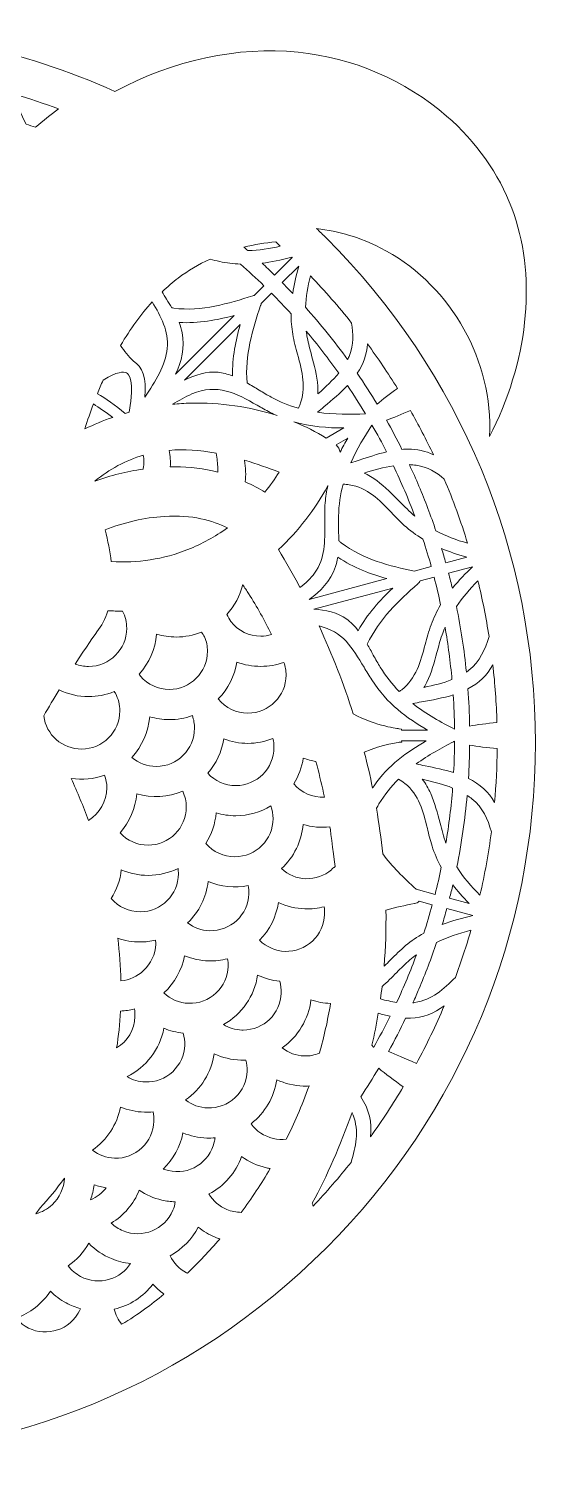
# Model space of a CAD drawing. Header units: millimetres. Extents: x 49 to 1312, y -339 to -42.
# Drawn here: x 1211.4 to 1312.4, y -338 to -53.7 of the extents above; entities that cross this region are included whole.
import ezdxf

# ---------------------------------------------------------------- set-up
doc = ezdxf.new("R2010")
doc.units = ezdxf.units.MM
doc.header["$MEASUREMENT"] = 0
doc.layers.add('Layer 1', color=7, linetype='Continuous')

msp = doc.modelspace()

# ---------------------------------------------------------------- linework, layer by layer
at = {"layer": 'Layer 1', "lineweight": 0}
for points, knots in [([(1270.58, -95.32), (1269.97, -94.71), (1269.34, -94.09), (1268.68, -93.46), (1273.2, -94.02), (1277.46, -95.31), (1281.36, -97.29), (1294.62, -104.02), (1303.37, -118.52), (1303.13, -133.39), (1303.13, -133.39), (1303.1, -134.87), (1303.1, -134.87), (1303.1, -134.87), (1303.75, -133.54), (1303.75, -133.54), (1311.04, -118.58), (1312.41, -102.51), (1307.52, -89.43), (1304.95, -82.57), (1300.46, -76.22), (1294.54, -71.09), (1286.32, -63.97), (1275.83, -59.46), (1265, -58.39), (1252.95, -57.21), (1240.36, -59.92), (1228.59, -66.21), (1210.21, -57.91), (1190.52, -53.69), (1170.08, -53.69), (1148.69, -53.69), (1128.18, -58.29), (1109.11, -67.36), (1107.21, -66.26), (1105.3, -65.25), (1103.42, -64.38), (1091.38, -58.78), (1077.48, -57.23), (1064.27, -60.03), (1057.57, -61.45), (1051.45, -63.92), (1046.08, -67.39), (1043.3, -69.18), (1040.74, -71.24), (1038.47, -73.51), (1036.07, -75.89), (1034.54, -78.24), (1032.69, -81.49), (1025.01, -94.98), (1023.71, -111.82), (1029.2, -126.55), (1030.07, -128.89), (1031.12, -131.17), (1032.31, -133.32), (1032.31, -133.32), (1032.76, -134.13), (1032.76, -134.13), (1032.76, -134.13), (1032.92, -133.22), (1032.92, -133.22), (1035.18, -120.66), (1037.9, -108.76), (1046.35, -101.15), (1052.32, -95.77), (1060.92, -92.95), (1070.58, -93.18), (1070.95, -93.18), (1071.33, -93.2), (1071.74, -93.22), (1070.92, -94.01), (1070.22, -94.69), (1069.58, -95.32), (1042.74, -122.17), (1027.95, -157.86), (1027.95, -195.82), (1027.95, -214.09), (1031.36, -231.86), (1038.07, -248.63), (1029.8, -248.75), (1021.78, -250.19), (1014.22, -252.91), (1014.22, -252.91), (1013.04, -253.33), (1013.04, -253.33), (1013.04, -253.33), (1014.28, -253.54), (1014.28, -253.54), (1023.64, -255.12), (1029.22, -263.74), (1034.61, -272.08), (1036.05, -274.3), (1037.54, -276.6), (1039.06, -278.7), (1045.47, -287.53), (1053.85, -293.58), (1062.68, -295.74), (1065, -296.31), (1067.41, -296.59), (1069.85, -296.59), (1083.14, -309.81), (1098.58, -320.08), (1115.39, -327.08), (1115.94, -327.34), (1116.5, -327.59), (1117.06, -327.83), (1119.16, -328.75), (1121.3, -329.58), (1123.48, -330.31), (1124.48, -330.64), (1125.48, -330.96), (1126.5, -331.25), (1127.01, -331.39), (1127.52, -331.52), (1128.02, -331.66), (1128.08, -331.68), (1128.12, -331.69), (1128.17, -331.7), (1128.18, -331.7), (1128.2, -331.71), (1128.21, -331.71), (1141.6, -335.82), (1155.68, -337.95), (1170.08, -337.95), (1208.05, -337.95), (1243.74, -323.17), (1270.58, -296.32), (1297.43, -269.48), (1312.21, -233.79), (1312.21, -195.82), (1312.21, -157.86), (1297.43, -122.17), (1270.58, -95.32)], [0, 0, 0, 0, 1, 1, 1, 2, 2, 2, 3, 3, 3, 4, 4, 4, 5, 5, 5, 6, 6, 6, 7, 7, 7, 8, 8, 8, 9, 9, 9, 10, 10, 10, 11, 11, 11, 12, 12, 12, 13, 13, 13, 14, 14, 14, 15, 15, 15, 16, 16, 16, 17, 17, 17, 18, 18, 18, 19, 19, 19, 20, 20, 20, 21, 21, 21, 22, 22, 22, 23, 23, 23, 24, 24, 24, 25, 25, 25, 26, 26, 26, 27, 27, 27, 28, 28, 28, 29, 29, 29, 30, 30, 30, 31, 31, 31, 32, 32, 32, 33, 33, 33, 34, 34, 34, 35, 35, 35, 36, 36, 36, 37, 37, 37, 38, 38, 38, 39, 39, 39, 40, 40, 40, 41, 41, 41, 42, 42, 42, 43, 43, 43, 44, 44, 44, 44]), ([(1217.37, -69.69), (1215.8, -70.85), (1214.29, -72.07), (1212.83, -73.34), (1212.19, -73.12), (1211.56, -72.9), (1210.92, -72.69), (1209.94, -70.82), (1209.2, -68.85), (1208.58, -66.73), (1211.54, -67.62), (1214.47, -68.6), (1217.37, -69.69)], [0, 0, 0, 0, 1, 1, 1, 2, 2, 2, 3, 3, 3, 4, 4, 4, 4]), ([(1260.57, -96.14), (1260.87, -96.42), (1261.18, -96.7), (1261.48, -96.98), (1259.39, -97.47), (1257.23, -97.82), (1255.04, -97.85), (1254.78, -97.62), (1254.52, -97.4), (1254.25, -97.17), (1256.31, -96.66), (1258.43, -96.31), (1260.57, -96.14)], [0, 0, 0, 0, 1, 1, 1, 2, 2, 2, 3, 3, 3, 4, 4, 4, 4]), ([(1263.85, -99.23), (1263.85, -99.23), (1260.34, -102.74), (1260.34, -102.74), (1259.46, -101.88), (1258.64, -101.1), (1257.85, -100.36), (1259.65, -100.15), (1261.57, -99.76), (1263.79, -99.17), (1263.81, -99.19), (1263.83, -99.21), (1263.85, -99.23)], [0, 0, 0, 0, 1, 1, 1, 2, 2, 2, 3, 3, 3, 4, 4, 4, 4]), ([(1241.19, -103.32), (1243.13, -101.86), (1245.25, -100.6), (1247.51, -99.55), (1248.14, -99.73), (1248.78, -99.89), (1249.44, -100.04), (1250.78, -100.33), (1252.14, -100.5), (1253.57, -100.55), (1255.14, -101.94), (1256.7, -103.38), (1258.22, -104.86), (1258.22, -104.86), (1256.28, -106.8), (1256.28, -106.8), (1256.19, -106.81), (1256.1, -106.82), (1256.01, -106.85), (1251.25, -108.35), (1245.86, -110.05), (1240.29, -109.31), (1240.16, -109.29), (1240.02, -109.26), (1239.88, -109.24), (1239.55, -108.67), (1239.2, -108.1), (1238.87, -107.55), (1238.56, -107.04), (1238.26, -106.55), (1237.98, -106.06), (1239.01, -105.08), (1240.08, -104.16), (1241.19, -103.32)], [0, 0, 0, 0, 1, 1, 1, 2, 2, 2, 3, 3, 3, 4, 4, 4, 5, 5, 5, 6, 6, 6, 7, 7, 7, 8, 8, 8, 9, 9, 9, 10, 10, 10, 11, 11, 11, 11]), ([(1265.17, -100.94), (1264.58, -102.97), (1264.18, -104.73), (1263.94, -106.38), (1263.2, -105.6), (1262.52, -104.9), (1261.86, -104.24), (1261.86, -104.24), (1265.17, -100.94), (1265.17, -100.94)], [0, 0, 0, 0, 1, 1, 1, 2, 2, 2, 3, 3, 3, 3]), ([(1267.48, -102.89), (1270.36, -105.91), (1273.08, -109.04), (1275.65, -112.27), (1276.04, -114.42), (1276.09, -116.54), (1275.24, -118.72), (1275.13, -118.99), (1275.01, -119.27), (1274.87, -119.54), (1272.27, -115.96), (1269.45, -112.46), (1266.47, -109.13), (1266.59, -107.06), (1266.95, -105.02), (1267.48, -102.89)], [0, 0, 0, 0, 1, 1, 1, 2, 2, 2, 3, 3, 3, 4, 4, 4, 5, 5, 5, 5]), ([(1265.36, -128.6), (1265.28, -128.8), (1265.19, -129.01), (1265.08, -129.23), (1263.21, -128.69), (1261.43, -127.96), (1259.66, -127.01), (1258.91, -126.61), (1258.12, -126.12), (1257.27, -125.61), (1256.49, -125.13), (1255.69, -124.65), (1254.86, -124.19), (1254.43, -118.67), (1255.96, -113.55), (1257.57, -108.78), (1257.58, -108.76), (1257.59, -108.74), (1257.59, -108.72), (1257.63, -108.63), (1257.66, -108.53), (1257.68, -108.42), (1257.68, -108.42), (1259.74, -106.36), (1259.74, -106.36), (1261.06, -107.68), (1262.36, -109.05), (1263.62, -110.44), (1263.61, -111.84), (1263.73, -113.17), (1263.96, -114.51), (1263.96, -114.51), (1263.96, -114.51), (1263.96, -114.51), (1264.2, -115.87), (1264.55, -117.2), (1264.9, -118.5), (1265.82, -121.95), (1266.69, -125.21), (1265.36, -128.6)], [0, 0, 0, 0, 1, 1, 1, 2, 2, 2, 3, 3, 3, 4, 4, 4, 5, 5, 5, 6, 6, 6, 7, 7, 7, 8, 8, 8, 9, 9, 9, 10, 10, 10, 11, 11, 11, 12, 12, 12, 13, 13, 13, 13]), ([(1236.01, -108.07), (1237.75, -111.02), (1239.34, -113.84), (1239, -117.31), (1238.67, -120.65), (1236.64, -123.9), (1234.57, -127.04), (1234.86, -123.2), (1234.11, -120.89), (1232.27, -119.87), (1231.26, -118.87), (1230.42, -117.82), (1229.73, -116.73), (1231.64, -113.44), (1233.73, -110.56), (1236.01, -108.07)], [0, 0, 0, 0, 1, 1, 1, 2, 2, 2, 3, 3, 3, 4, 4, 4, 5, 5, 5, 5]), ([(1241.95, -114.15), (1241.82, -113.51), (1241.62, -112.85), (1241.34, -112.16), (1245.22, -112.39), (1248.97, -111.67), (1252.29, -110.78), (1252.29, -110.78), (1240.66, -122.42), (1240.66, -122.42), (1241.84, -119.94), (1242.57, -117.17), (1241.95, -114.15)], [0, 0, 0, 0, 1, 1, 1, 2, 2, 2, 3, 3, 3, 4, 4, 4, 4]), ([(1253.52, -112.58), (1252.63, -115.68), (1251.89, -119.17), (1251.99, -122.8), (1250.95, -122.4), (1250, -122.16), (1249.11, -122.07), (1246.86, -121.85), (1244.56, -122.59), (1242.46, -123.64), (1242.46, -123.64), (1253.52, -112.58), (1253.52, -112.58)], [0, 0, 0, 0, 1, 1, 1, 2, 2, 2, 3, 3, 3, 4, 4, 4, 4]), ([(1268.92, -126.39), (1268.95, -125.87), (1268.95, -125.35), (1268.92, -124.81), (1268.79, -122.7), (1268.24, -120.68), (1267.71, -118.72), (1267.4, -117.56), (1267.07, -116.36), (1266.84, -115.17), (1266.76, -114.75), (1266.69, -114.32), (1266.64, -113.89), (1268.91, -116.58), (1271.08, -119.37), (1273.1, -122.22), (1271.93, -123.66), (1270.51, -125), (1268.92, -126.39)], [0, 0, 0, 0, 1, 1, 1, 2, 2, 2, 3, 3, 3, 4, 4, 4, 5, 5, 5, 6, 6, 6, 6]), ([(1278.8, -116.41), (1280.92, -119.3), (1282.92, -122.26), (1284.78, -125.29), (1283.24, -126.4), (1281.82, -127.48), (1280.74, -128.43), (1279.49, -126.36), (1278.16, -124.29), (1276.78, -122.27), (1278.01, -120.41), (1278.68, -118.48), (1278.8, -116.41)], [0, 0, 0, 0, 1, 1, 1, 2, 2, 2, 3, 3, 3, 4, 4, 4, 4]), ([(1226.24, -123.62), (1229.05, -121.88), (1230.33, -121.93), (1230.88, -122.19), (1231.32, -122.4), (1232.59, -123.58), (1231.44, -130.02), (1231.18, -130.09), (1230.92, -130.17), (1230.66, -130.25), (1228.68, -128.6), (1226.71, -127.28), (1225.11, -126.33), (1225.48, -125.41), (1225.86, -124.5), (1226.24, -123.62)], [0, 0, 0, 0, 1, 1, 1, 2, 2, 2, 3, 3, 3, 4, 4, 4, 5, 5, 5, 5]), ([(1243.89, -126.39), (1249.02, -124.23), (1252.67, -126.27), (1256.89, -128.64), (1257.72, -129.1), (1258.58, -129.58), (1259.47, -130.04), (1259.92, -130.28), (1260.38, -130.49), (1260.83, -130.69), (1255.39, -128.92), (1249.55, -128.06), (1243.66, -128.21), (1242.45, -128.24), (1241.25, -128.32), (1240.04, -128.44), (1241.3, -127.66), (1242.59, -126.94), (1243.89, -126.39)], [0, 0, 0, 0, 1, 1, 1, 2, 2, 2, 3, 3, 3, 4, 4, 4, 5, 5, 5, 6, 6, 6, 6]), ([(1268.87, -130.03), (1269.31, -129.65), (1269.77, -129.27), (1270.21, -128.9), (1271.79, -127.56), (1273.43, -126.19), (1274.82, -124.71), (1276.07, -126.55), (1277.27, -128.44), (1278.4, -130.33), (1275.5, -130.46), (1272.16, -130.51), (1268.87, -130.03)], [0, 0, 0, 0, 1, 1, 1, 2, 2, 2, 3, 3, 3, 4, 4, 4, 4]), ([(1224.32, -128.38), (1225.46, -129.09), (1226.79, -129.98), (1228.16, -131.04), (1226.26, -131.7), (1224.4, -132.46), (1222.62, -133.32), (1223.16, -131.61), (1223.73, -129.97), (1224.32, -128.38)], [0, 0, 0, 0, 1, 1, 1, 2, 2, 2, 3, 3, 3, 3]), ([(1291.92, -138.48), (1290.37, -137.74), (1288.7, -137.37), (1286.86, -137.37), (1286.47, -137.37), (1286.08, -137.39), (1285.68, -137.42), (1284.67, -135.41), (1283.64, -133.46), (1282.6, -131.6), (1283.96, -131.13), (1285.62, -130.44), (1287.36, -129.66), (1288.99, -132.54), (1290.51, -135.48), (1291.92, -138.48)], [0, 0, 0, 0, 1, 1, 1, 2, 2, 2, 3, 3, 3, 4, 4, 4, 5, 5, 5, 5]), ([(1274.09, -133.15), (1274.09, -133.15), (1270.62, -135.16), (1270.62, -135.16), (1268.58, -133.92), (1266.43, -132.84), (1264.19, -131.92), (1267.55, -132.9), (1270.89, -133.15), (1274.09, -133.15)], [0, 0, 0, 0, 1, 1, 1, 2, 2, 2, 3, 3, 3, 3]), ([(1277.19, -139.54), (1276.63, -139.73), (1276.06, -139.92), (1275.49, -140.11), (1276.7, -137.36), (1278.28, -134.78), (1279.69, -132.58), (1279.7, -132.57), (1279.71, -132.56), (1279.71, -132.56), (1280.74, -134.36), (1281.72, -136.16), (1282.61, -137.91), (1280.81, -138.33), (1278.97, -138.95), (1277.19, -139.54)], [0, 0, 0, 0, 1, 1, 1, 2, 2, 2, 3, 3, 3, 4, 4, 4, 5, 5, 5, 5]), ([(1272.59, -136.49), (1272.59, -136.49), (1274.92, -135.15), (1274.92, -135.15), (1274.38, -136.07), (1273.86, -137.01), (1273.38, -137.98), (1273.26, -137.43), (1272.99, -136.91), (1272.59, -136.49)], [0, 0, 0, 0, 1, 1, 1, 2, 2, 2, 3, 3, 3, 3]), ([(1224.62, -143.72), (1227.45, -141.38), (1230.77, -139.59), (1234.23, -138.56), (1234.32, -138.98), (1234.36, -139.39), (1234.36, -139.8), (1234.36, -140.26), (1234.29, -140.73), (1234.21, -141.23), (1234.21, -141.27), (1234.2, -141.3), (1234.2, -141.33), (1230.94, -141.8), (1227.73, -142.59), (1224.62, -143.72)], [0, 0, 0, 0, 1, 1, 1, 2, 2, 2, 3, 3, 3, 4, 4, 4, 5, 5, 5, 5]), ([(1248.73, -138.19), (1248.93, -139.22), (1249.03, -140.21), (1249.04, -141.21), (1249.04, -141.44), (1249.04, -141.68), (1249.03, -141.91), (1246.31, -141.21), (1243.51, -140.87), (1240.5, -140.87), (1240.21, -140.87), (1239.91, -140.88), (1239.59, -140.89), (1239.69, -139.85), (1239.62, -138.74), (1239.37, -137.6), (1242.39, -137.35), (1245.38, -137.56), (1248.73, -138.19)], [0, 0, 0, 0, 1, 1, 1, 2, 2, 2, 3, 3, 3, 4, 4, 4, 5, 5, 5, 6, 6, 6, 6]), ([(1258.43, -145.9), (1257.24, -145.21), (1255.96, -144.51), (1254.52, -143.86), (1254.66, -142.54), (1254.6, -141.08), (1254.36, -139.56), (1256.83, -140.3), (1259.22, -141.15), (1261.24, -141.91), (1260.39, -143.29), (1259.45, -144.63), (1258.43, -145.9)], [0, 0, 0, 0, 1, 1, 1, 2, 2, 2, 3, 3, 3, 4, 4, 4, 4]), ([(1285.21, -147.78), (1283.79, -146.35), (1282.33, -144.88), (1280.68, -143.62), (1279.86, -143), (1279.01, -142.51), (1278.13, -142.13), (1280.06, -141.53), (1282.03, -140.96), (1283.96, -140.66), (1285.54, -143.96), (1286.97, -147.32), (1288.23, -150.69), (1287.18, -149.76), (1286.18, -148.76), (1285.21, -147.78)], [0, 0, 0, 0, 1, 1, 1, 2, 2, 2, 3, 3, 3, 4, 4, 4, 5, 5, 5, 5]), ([(1298.72, -156.08), (1296.49, -155.44), (1294.4, -154.68), (1292.43, -153.62), (1291.42, -150.63), (1290.28, -147.63), (1289.05, -144.73), (1288.46, -143.34), (1287.84, -141.94), (1287.14, -140.44), (1287.63, -140.46), (1288.09, -140.5), (1288.53, -140.57), (1290.77, -140.92), (1292.51, -141.97), (1294.08, -143.32), (1295.84, -147.49), (1297.39, -151.75), (1298.72, -156.08)], [0, 0, 0, 0, 1, 1, 1, 2, 2, 2, 3, 3, 3, 4, 4, 4, 5, 5, 5, 6, 6, 6, 6]), ([(1270.93, -144.62), (1270.67, -145.72), (1270.49, -146.86), (1270.4, -148.04), (1270.3, -149.41), (1270.32, -150.79), (1270.33, -152.13), (1270.37, -155.7), (1270.41, -159.07), (1268.31, -162.01), (1267.53, -163.09), (1266.53, -164.03), (1265.39, -164.87), (1264.04, -162.33), (1262.62, -159.83), (1261.13, -157.36), (1265.06, -153.69), (1268.38, -149.36), (1270.93, -144.62)], [0, 0, 0, 0, 1, 1, 1, 2, 2, 2, 3, 3, 3, 4, 4, 4, 5, 5, 5, 6, 6, 6, 6]), ([(1288.12, -161.65), (1283.36, -160.59), (1277.98, -159.38), (1273.58, -155.98), (1273.42, -155.86), (1273.26, -155.73), (1273.11, -155.6), (1273.11, -154.89), (1273.09, -154.18), (1273.07, -153.5), (1273.05, -152.52), (1273.02, -151.59), (1273.05, -150.7), (1273.12, -148.48), (1273.43, -146.39), (1273.99, -144.32), (1274.41, -144.34), (1274.8, -144.38), (1275.18, -144.44), (1278.82, -145.01), (1281.13, -147.41), (1283.57, -149.97), (1284.38, -150.82), (1285.23, -151.7), (1286.13, -152.52), (1287.26, -153.55), (1288.47, -154.45), (1289.84, -155.27), (1290.44, -157.08), (1291, -158.92), (1291.51, -160.74), (1291.51, -160.74), (1288.12, -161.65), (1288.12, -161.65)], [0, 0, 0, 0, 1, 1, 1, 2, 2, 2, 3, 3, 3, 4, 4, 4, 5, 5, 5, 6, 6, 6, 7, 7, 7, 8, 8, 8, 9, 9, 9, 10, 10, 10, 11, 11, 11, 11]), ([(1238.41, -150.74), (1244.05, -150.37), (1247.93, -151.58), (1250.95, -153.02), (1248.5, -154.79), (1245.87, -156.24), (1243.1, -157.34), (1238.31, -159.25), (1233.05, -160.06), (1227.86, -159.71), (1227.63, -157.72), (1227.21, -155.58), (1226.63, -153.44), (1230.39, -151.93), (1234.45, -151), (1238.41, -150.74)], [0, 0, 0, 0, 1, 1, 1, 2, 2, 2, 3, 3, 3, 4, 4, 4, 5, 5, 5, 5]), ([(1272.89, -158.85), (1276.06, -160.99), (1279.51, -162.23), (1282.68, -163.11), (1282.68, -163.11), (1267.19, -167.26), (1267.19, -167.26), (1269.45, -165.71), (1271.47, -163.67), (1272.44, -160.74), (1272.44, -160.74), (1272.44, -160.74), (1272.44, -160.74), (1272.63, -160.16), (1272.78, -159.54), (1272.89, -158.85)], [0, 0, 0, 0, 1, 1, 1, 2, 2, 2, 3, 3, 3, 4, 4, 4, 5, 5, 5, 5]), ([(1293.56, -157.14), (1295.04, -157.76), (1296.68, -158.32), (1298.59, -158.85), (1298.59, -158.85), (1294.39, -159.97), (1294.39, -159.97), (1294.12, -159.03), (1293.85, -158.09), (1293.56, -157.14)], [0, 0, 0, 0, 1, 1, 1, 2, 2, 2, 3, 3, 3, 3]), ([(1295.7, -165.03), (1295.48, -164.11), (1295.23, -163.13), (1294.95, -162.04), (1294.95, -162.04), (1299.73, -160.76), (1299.73, -160.76), (1298.39, -162.03), (1296.99, -163.45), (1295.7, -165.03)], [0, 0, 0, 0, 1, 1, 1, 2, 2, 2, 3, 3, 3, 3]), ([(1250.85, -170.26), (1252.39, -168.57), (1253.47, -166.52), (1254, -164.31), (1254.42, -164.92), (1254.81, -165.52), (1255.18, -166.11), (1256.86, -168.73), (1258.36, -171.41), (1259.76, -174.27), (1259.06, -174.47), (1258.34, -174.58), (1257.61, -174.58), (1255.27, -174.58), (1253.1, -173.52), (1251.65, -171.68), (1251.41, -171.19), (1251.15, -170.72), (1250.85, -170.26)], [0, 0, 0, 0, 1, 1, 1, 2, 2, 2, 3, 3, 3, 4, 4, 4, 5, 5, 5, 6, 6, 6, 6]), ([(1291.47, -172.32), (1291, -173.61), (1290.64, -174.95), (1290.29, -176.24), (1289.36, -179.69), (1288.48, -182.95), (1285.64, -185.22), (1285.49, -185.34), (1285.33, -185.46), (1285.15, -185.58), (1283.7, -184.11), (1282.46, -182.53), (1281.35, -180.74), (1280.91, -180.01), (1280.46, -179.19), (1279.98, -178.33), (1279.59, -177.61), (1279.18, -176.88), (1278.76, -176.15), (1281.14, -171.16), (1285.03, -167.49), (1288.81, -164.17), (1288.82, -164.15), (1288.84, -164.14), (1288.85, -164.12), (1289.04, -163.98), (1289.2, -163.78), (1289.3, -163.55), (1289.3, -163.55), (1292.06, -162.81), (1292.06, -162.81), (1292.54, -164.64), (1292.98, -166.5), (1293.37, -168.34), (1292.59, -169.65), (1291.97, -170.95), (1291.47, -172.32)], [0, 0, 0, 0, 1, 1, 1, 2, 2, 2, 3, 3, 3, 4, 4, 4, 5, 5, 5, 6, 6, 6, 7, 7, 7, 8, 8, 8, 9, 9, 9, 10, 10, 10, 11, 11, 11, 12, 12, 12, 12]), ([(1302.99, -174.66), (1302.21, -177.23), (1301.19, -179.59), (1298.98, -181.35), (1298.83, -181.47), (1298.67, -181.59), (1298.49, -181.71), (1298.05, -177.33), (1297.38, -172.95), (1296.5, -168.67), (1297.72, -166.85), (1299.15, -165.21), (1300.78, -163.56), (1301.67, -167.22), (1302.41, -170.92), (1302.99, -174.66)], [0, 0, 0, 0, 1, 1, 1, 2, 2, 2, 3, 3, 3, 4, 4, 4, 5, 5, 5, 5]), ([(1268.15, -169.22), (1268.15, -169.22), (1283.83, -165.02), (1283.83, -165.02), (1281.26, -167.45), (1278.78, -170.17), (1276.98, -173.48), (1276.22, -172.5), (1275.47, -171.75), (1274.68, -171.18), (1272.85, -169.87), (1270.48, -169.36), (1268.15, -169.22)], [0, 0, 0, 0, 1, 1, 1, 2, 2, 2, 3, 3, 3, 4, 4, 4, 4]), ([(1225.01, -173.73), (1225.96, -172.54), (1226.69, -171.12), (1227.2, -169.5), (1228.18, -169.56), (1229.16, -169.6), (1230.13, -169.6), (1230.66, -170.65), (1230.94, -171.83), (1230.94, -173.01), (1230.94, -177.19), (1227.53, -180.6), (1223.34, -180.6), (1222.44, -180.6), (1221.55, -180.44), (1220.71, -180.12), (1222.9, -176.69), (1224.55, -174.31), (1225.01, -173.73)], [0, 0, 0, 0, 1, 1, 1, 2, 2, 2, 3, 3, 3, 4, 4, 4, 5, 5, 5, 6, 6, 6, 6]), ([(1269.18, -172.53), (1273.85, -173.56), (1275.85, -176.92), (1278.14, -180.76), (1278.62, -181.58), (1279.13, -182.42), (1279.67, -183.27), (1282.68, -187.98), (1286.71, -190.92), (1290.78, -193.27), (1290.78, -193.27), (1285.59, -193.27), (1285.59, -193.27), (1285.59, -193.27), (1285.61, -193.05), (1285.61, -193.05), (1285.61, -193.05), (1285.12, -193), (1285.12, -193), (1285.03, -192.99), (1280.64, -192.47), (1275.99, -190.05), (1274.11, -184.12), (1271.83, -178.26), (1269.18, -172.53)], [0, 0, 0, 0, 1, 1, 1, 2, 2, 2, 3, 3, 3, 4, 4, 4, 5, 5, 5, 6, 6, 6, 7, 7, 7, 8, 8, 8, 8]), ([(1293.64, -174.33), (1293.82, -173.81), (1294.02, -173.3), (1294.24, -172.79), (1294.84, -176.23), (1295.31, -179.73), (1295.62, -183.22), (1293.88, -183.91), (1291.94, -184.37), (1290.04, -184.76), (1290.25, -184.43), (1290.44, -184.08), (1290.62, -183.72), (1291.56, -181.83), (1292.1, -179.8), (1292.62, -177.84), (1292.93, -176.68), (1293.24, -175.48), (1293.64, -174.33)], [0, 0, 0, 0, 1, 1, 1, 2, 2, 2, 3, 3, 3, 4, 4, 4, 5, 5, 5, 6, 6, 6, 6]), ([(1240.79, -174.74), (1242.51, -174.74), (1244.23, -174.4), (1245.83, -173.76), (1246.02, -174.08), (1246.22, -174.4), (1246.43, -174.7), (1246.81, -175.62), (1247, -176.59), (1247, -177.58), (1247, -181.77), (1243.59, -185.17), (1239.41, -185.17), (1237.2, -185.17), (1235.11, -184.21), (1233.67, -182.54), (1233.58, -182.4), (1233.5, -182.26), (1233.41, -182.13), (1235.43, -179.91), (1236.64, -177.14), (1236.89, -174.17), (1238.15, -174.55), (1239.46, -174.74), (1240.79, -174.74)], [0, 0, 0, 0, 1, 1, 1, 2, 2, 2, 3, 3, 3, 4, 4, 4, 5, 5, 5, 6, 6, 6, 7, 7, 7, 8, 8, 8, 8]), ([(1255.04, -189.89), (1252.73, -189.89), (1250.59, -188.86), (1249.14, -187.06), (1251.12, -185.04), (1252.4, -182.49), (1252.83, -179.71), (1254.35, -180.29), (1255.96, -180.58), (1257.61, -180.58), (1259.16, -180.58), (1260.73, -180.31), (1262.19, -179.78), (1262.48, -180.59), (1262.63, -181.44), (1262.63, -182.3), (1262.63, -186.48), (1259.22, -189.89), (1255.04, -189.89)], [0, 0, 0, 0, 1, 1, 1, 2, 2, 2, 3, 3, 3, 4, 4, 4, 5, 5, 5, 6, 6, 6, 6]), ([(1304.56, -191.75), (1302.55, -191.94), (1300.64, -192.18), (1299.12, -192.46), (1299.08, -189.95), (1298.97, -187.46), (1298.79, -185.06), (1300.99, -183.92), (1302.61, -182.33), (1303.75, -180.24), (1304.18, -184.05), (1304.45, -187.89), (1304.56, -191.75)], [0, 0, 0, 0, 1, 1, 1, 2, 2, 2, 3, 3, 3, 4, 4, 4, 4]), ([(1223.34, -186.6), (1225.08, -186.6), (1226.83, -186.26), (1228.44, -185.6), (1228.53, -185.71), (1228.61, -185.82), (1228.69, -185.93), (1229.26, -187.01), (1229.56, -188.22), (1229.56, -189.44), (1229.56, -193.63), (1226.15, -197.03), (1221.97, -197.03), (1218.1, -197.03), (1214.92, -194.21), (1214.44, -190.42), (1215.42, -188.72), (1216.44, -186.99), (1217.49, -185.27), (1219.31, -186.14), (1221.32, -186.6), (1223.34, -186.6)], [0, 0, 0, 0, 1, 1, 1, 2, 2, 2, 3, 3, 3, 4, 4, 4, 5, 5, 5, 6, 6, 6, 7, 7, 7, 7]), ([(1287.81, -187.96), (1288.39, -187.85), (1288.97, -187.75), (1289.54, -187.65), (1291.66, -187.27), (1293.85, -186.88), (1295.87, -186.25), (1296.01, -188.47), (1296.1, -190.77), (1296.13, -193.09), (1293.5, -191.73), (1290.5, -190.08), (1287.81, -187.96)], [0, 0, 0, 0, 1, 1, 1, 2, 2, 2, 3, 3, 3, 4, 4, 4, 4]), ([(1235.51, -190.6), (1236.77, -190.98), (1238.08, -191.17), (1239.41, -191.17), (1240.96, -191.17), (1242.53, -190.9), (1243.99, -190.37), (1244.28, -191.18), (1244.42, -192.02), (1244.42, -192.89), (1244.42, -197.07), (1241.02, -200.48), (1236.83, -200.48), (1235.03, -200.48), (1233.29, -199.83), (1231.93, -198.68), (1234.01, -196.45), (1235.26, -193.64), (1235.51, -190.6)], [0, 0, 0, 0, 1, 1, 1, 2, 2, 2, 3, 3, 3, 4, 4, 4, 5, 5, 5, 6, 6, 6, 6]), ([(1252.63, -204.29), (1250.51, -204.29), (1248.49, -203.4), (1247.05, -201.84), (1248.74, -199.9), (1249.85, -197.54), (1250.25, -195.02), (1251.78, -195.6), (1253.38, -195.89), (1255.04, -195.89), (1256.74, -195.89), (1258.44, -195.56), (1260.02, -194.94), (1260.16, -195.51), (1260.22, -196.1), (1260.22, -196.7), (1260.22, -200.89), (1256.82, -204.29), (1252.63, -204.29)], [0, 0, 0, 0, 1, 1, 1, 2, 2, 2, 3, 3, 3, 4, 4, 4, 5, 5, 5, 6, 6, 6, 6]), ([(1285.12, -195.69), (1285.12, -195.69), (1285.62, -195.64), (1285.62, -195.64), (1285.62, -195.64), (1285.59, -195.42), (1285.59, -195.42), (1285.59, -195.42), (1290.49, -195.42), (1290.49, -195.42), (1286.68, -197.59), (1282.91, -200.26), (1280.14, -204.32), (1280.03, -204.48), (1279.93, -204.63), (1279.83, -204.79), (1279.35, -202.4), (1278.79, -200.01), (1278.18, -197.63), (1281.93, -196.07), (1285.05, -195.7), (1285.12, -195.69)], [0, 0, 0, 0, 1, 1, 1, 2, 2, 2, 3, 3, 3, 4, 4, 4, 5, 5, 5, 6, 6, 6, 7, 7, 7, 7]), ([(1296.14, -195.46), (1296.13, -197.49), (1296.07, -199.58), (1295.95, -201.71), (1294.13, -201.14), (1292.17, -200.75), (1290.28, -200.36), (1289.69, -200.24), (1289.1, -200.12), (1288.51, -199.99), (1290.93, -198.22), (1293.59, -196.78), (1295.91, -195.58), (1295.94, -195.57), (1295.96, -195.56), (1295.98, -195.54), (1296.04, -195.52), (1296.09, -195.49), (1296.14, -195.46)], [0, 0, 0, 0, 1, 1, 1, 2, 2, 2, 3, 3, 3, 4, 4, 4, 5, 5, 5, 6, 6, 6, 6]), ([(1268.79, -200.38), (1269.32, -202.41), (1269.81, -204.5), (1270.24, -206.58), (1267.92, -206.69), (1265.68, -205.72), (1264.16, -203.96), (1264.15, -203.95), (1264.15, -203.94), (1264.14, -203.93), (1265.12, -202.37), (1265.77, -200.64), (1266.06, -198.83), (1266.87, -199.13), (1267.7, -199.36), (1268.56, -199.5), (1268.64, -199.79), (1268.71, -200.09), (1268.79, -200.38)], [0, 0, 0, 0, 1, 1, 1, 2, 2, 2, 3, 3, 3, 4, 4, 4, 5, 5, 5, 6, 6, 6, 6]), ([(1304.1, -207.65), (1302.93, -205.58), (1301.21, -204.01), (1298.89, -202.86), (1299.03, -200.65), (1299.11, -198.42), (1299.13, -196.23), (1300.67, -196.52), (1302.59, -196.75), (1304.61, -196.94), (1304.58, -200.53), (1304.41, -204.1), (1304.1, -207.65)], [0, 0, 0, 0, 1, 1, 1, 2, 2, 2, 3, 3, 3, 4, 4, 4, 4]), ([(1223.33, -211.22), (1222.3, -208.43), (1221.15, -205.64), (1219.89, -202.87), (1222.12, -203.21), (1224.43, -202.99), (1226.55, -202.24), (1226.83, -203.04), (1226.98, -203.9), (1226.98, -204.75), (1226.98, -207.37), (1225.55, -209.85), (1223.33, -211.22)], [0, 0, 0, 0, 1, 1, 1, 2, 2, 2, 3, 3, 3, 4, 4, 4, 4]), ([(1288.49, -224.92), (1285.99, -222.61), (1283.69, -220.4), (1281.84, -217.9), (1281.53, -214.9), (1281.12, -211.87), (1280.59, -208.82), (1280.76, -208.53), (1280.93, -208.23), (1281.1, -207.95), (1282.25, -206.1), (1283.52, -204.48), (1285, -202.99), (1285.45, -203.27), (1285.85, -203.55), (1286.23, -203.85), (1289.1, -206.16), (1289.89, -209.4), (1290.72, -212.83), (1291, -213.98), (1291.29, -215.16), (1291.66, -216.33), (1292.13, -217.77), (1292.73, -219.16), (1293.5, -220.55), (1293.13, -222.35), (1292.71, -224.15), (1292.26, -225.93), (1292.26, -225.93), (1288.49, -224.92), (1288.49, -224.92)], [0, 0, 0, 0, 1, 1, 1, 2, 2, 2, 3, 3, 3, 4, 4, 4, 5, 5, 5, 6, 6, 6, 7, 7, 7, 8, 8, 8, 9, 9, 9, 10, 10, 10, 10]), ([(1293.24, -211.75), (1292.73, -209.81), (1292.2, -207.8), (1291.39, -205.89), (1290.94, -204.83), (1290.39, -203.89), (1289.71, -203.05), (1291.78, -203.52), (1293.86, -204.03), (1295.75, -204.78), (1295.47, -208.43), (1295.01, -212.12), (1294.4, -215.77), (1293.95, -214.45), (1293.59, -213.08), (1293.24, -211.75)], [0, 0, 0, 0, 1, 1, 1, 2, 2, 2, 3, 3, 3, 4, 4, 4, 5, 5, 5, 5]), ([(1232.93, -205.91), (1235.9, -206.8), (1239.21, -206.63), (1242.1, -205.42), (1242.55, -206.4), (1242.78, -207.48), (1242.78, -208.56), (1242.78, -212.75), (1239.38, -216.15), (1235.19, -216.15), (1233.03, -216.15), (1231.04, -215.27), (1229.61, -213.7), (1231.54, -211.51), (1232.69, -208.8), (1232.93, -205.91)], [0, 0, 0, 0, 1, 1, 1, 2, 2, 2, 3, 3, 3, 4, 4, 4, 5, 5, 5, 5]), ([(1301.18, -226.11), (1299.45, -224.36), (1297.86, -222.52), (1296.58, -220.45), (1297.52, -215.81), (1298.21, -211.04), (1298.64, -206.24), (1298.97, -206.46), (1299.28, -206.68), (1299.57, -206.91), (1301.76, -208.68), (1302.74, -210.98), (1303.45, -213.5), (1302.9, -217.76), (1302.14, -221.96), (1301.18, -226.11)], [0, 0, 0, 0, 1, 1, 1, 2, 2, 2, 3, 3, 3, 4, 4, 4, 5, 5, 5, 5]), ([(1252.46, -218.45), (1250.2, -218.45), (1248.13, -217.49), (1246.69, -215.79), (1247.84, -213.96), (1248.54, -211.86), (1248.73, -209.72), (1249.99, -210.1), (1251.3, -210.29), (1252.63, -210.29), (1255.12, -210.29), (1257.51, -209.63), (1259.62, -208.35), (1259.91, -209.16), (1260.05, -210.01), (1260.05, -210.86), (1260.05, -215.05), (1256.65, -218.45), (1252.46, -218.45)], [0, 0, 0, 0, 1, 1, 1, 2, 2, 2, 3, 3, 3, 4, 4, 4, 5, 5, 5, 6, 6, 6, 6]), ([(1266.58, -222.82), (1264.77, -222.76), (1263.04, -222.04), (1261.7, -220.82), (1264.2, -218.51), (1265.72, -215.4), (1266, -212.02), (1267.73, -212.54), (1269.55, -212.71), (1271.35, -212.51), (1271.49, -213.4), (1272.3, -219.75), (1272.36, -220.42), (1272.32, -220.47), (1272.27, -220.51), (1272.22, -220.56), (1272.22, -220.56), (1271.65, -220.85), (1271.67, -221.07), (1270.25, -222.23), (1268.44, -222.88), (1266.58, -222.82)], [0, 0, 0, 0, 1, 1, 1, 2, 2, 2, 3, 3, 3, 4, 4, 4, 5, 5, 5, 6, 6, 6, 7, 7, 7, 7]), ([(1229.86, -221.06), (1231.54, -221.78), (1233.36, -222.16), (1235.19, -222.16), (1237.27, -222.16), (1239.3, -221.68), (1241.14, -220.78), (1241.19, -221.12), (1241.22, -221.47), (1241.22, -221.82), (1241.22, -226), (1237.81, -229.41), (1233.62, -229.41), (1231.39, -229.41), (1229.3, -228.44), (1227.86, -226.75), (1228.95, -225.02), (1229.63, -223.09), (1229.86, -221.06)], [0, 0, 0, 0, 1, 1, 1, 2, 2, 2, 3, 3, 3, 4, 4, 4, 5, 5, 5, 6, 6, 6, 6]), ([(1247.4, -233.16), (1245.81, -233.11), (1244.3, -232.57), (1243.05, -231.61), (1245.33, -229.41), (1246.77, -226.51), (1247.13, -223.36), (1249.63, -224.43), (1252.46, -224.72), (1255.11, -224.2), (1255.21, -224.73), (1255.25, -225.27), (1255.24, -225.82), (1255.24, -225.82), (1255.24, -225.82), (1255.24, -225.82), (1255.1, -230), (1251.57, -233.29), (1247.4, -233.16)], [0, 0, 0, 0, 1, 1, 1, 2, 2, 2, 3, 3, 3, 4, 4, 4, 5, 5, 5, 6, 6, 6, 6]), ([(1295.8, -224.05), (1296.7, -225.24), (1297.75, -226.44), (1299.01, -227.74), (1299.01, -227.74), (1295.14, -226.7), (1295.14, -226.7), (1295.37, -225.81), (1295.59, -224.92), (1295.8, -224.05)], [0, 0, 0, 0, 1, 1, 1, 2, 2, 2, 3, 3, 3, 3]), ([(1286.39, -236.14), (1285.34, -237.03), (1284.36, -238), (1283.41, -238.95), (1282.98, -239.38), (1282.55, -239.81), (1282.12, -240.22), (1282.42, -236.54), (1282.54, -232.83), (1282.49, -229.07), (1284.39, -228.53), (1286.29, -228.12), (1288.16, -227.75), (1288.18, -227.74), (1288.2, -227.74), (1288.22, -227.73), (1288.54, -227.69), (1288.85, -227.54), (1289.09, -227.3), (1289.09, -227.3), (1291.71, -228), (1291.71, -228), (1291.19, -229.92), (1290.62, -231.82), (1290.03, -233.65), (1288.7, -234.39), (1287.51, -235.21), (1286.39, -236.14)], [0, 0, 0, 0, 1, 1, 1, 2, 2, 2, 3, 3, 3, 4, 4, 4, 5, 5, 5, 6, 6, 6, 7, 7, 7, 8, 8, 8, 9, 9, 9, 9]), ([(1257.37, -235.07), (1259.39, -233.01), (1260.68, -230.41), (1261.1, -227.55), (1262.75, -228.33), (1264.56, -228.76), (1266.39, -228.82), (1267.68, -228.86), (1268.95, -228.72), (1270.19, -228.4), (1270.27, -228.9), (1270.31, -229.41), (1270.29, -229.92), (1270.22, -231.95), (1269.37, -233.83), (1267.88, -235.22), (1266.4, -236.61), (1264.47, -237.33), (1262.46, -237.27), (1260.53, -237.2), (1258.72, -236.41), (1257.37, -235.07)], [0, 0, 0, 0, 1, 1, 1, 2, 2, 2, 3, 3, 3, 4, 4, 4, 5, 5, 5, 6, 6, 6, 7, 7, 7, 7]), ([(1293.68, -231.96), (1293.98, -230.95), (1294.29, -229.9), (1294.59, -228.77), (1294.59, -228.77), (1299.76, -230.16), (1299.76, -230.16), (1297.8, -230.61), (1295.71, -231.18), (1293.68, -231.96)], [0, 0, 0, 0, 1, 1, 1, 2, 2, 2, 3, 3, 3, 3]), ([(1296.31, -242.45), (1293.94, -244.81), (1291.62, -246.95), (1288.24, -247.46), (1288.11, -247.48), (1287.98, -247.49), (1287.85, -247.51), (1288.3, -246.51), (1288.69, -245.62), (1289.05, -244.77), (1290.32, -241.77), (1291.5, -238.65), (1292.55, -235.5), (1294.68, -234.46), (1296.92, -233.7), (1299.39, -233.06), (1298.48, -236.23), (1297.45, -239.37), (1296.31, -242.45)], [0, 0, 0, 0, 1, 1, 1, 2, 2, 2, 3, 3, 3, 4, 4, 4, 5, 5, 5, 6, 6, 6, 6]), ([(1229.78, -243.13), (1229.71, -240.35), (1229.5, -237.51), (1229.15, -234.65), (1230.58, -235.16), (1232.08, -235.41), (1233.62, -235.41), (1234.66, -235.41), (1235.69, -235.29), (1236.68, -235.06), (1236.7, -235.31), (1236.71, -235.57), (1236.7, -235.82), (1236.63, -237.84), (1235.78, -239.72), (1234.3, -241.11), (1233.04, -242.28), (1231.46, -242.99), (1229.78, -243.13)], [0, 0, 0, 0, 1, 1, 1, 2, 2, 2, 3, 3, 3, 4, 4, 4, 5, 5, 5, 6, 6, 6, 6]), ([(1251.11, -240.26), (1251.04, -242.29), (1250.19, -244.17), (1248.71, -245.55), (1247.23, -246.94), (1245.29, -247.67), (1243.28, -247.61), (1241.39, -247.55), (1239.66, -246.82), (1238.32, -245.55), (1240.45, -243.58), (1241.9, -240.97), (1242.46, -238.14), (1243.96, -238.76), (1245.55, -239.11), (1247.21, -239.16), (1248.5, -239.2), (1249.78, -239.06), (1251.01, -238.75), (1251.09, -239.25), (1251.13, -239.75), (1251.11, -240.26)], [0, 0, 0, 0, 1, 1, 1, 2, 2, 2, 3, 3, 3, 4, 4, 4, 5, 5, 5, 6, 6, 6, 7, 7, 7, 7]), ([(1281.39, -246.74), (1281.51, -245.92), (1281.62, -245.09), (1281.71, -244.25), (1282.75, -243.38), (1283.7, -242.43), (1284.63, -241.49), (1285.47, -240.64), (1286.35, -239.76), (1287.26, -238.97), (1287.68, -238.61), (1288.1, -238.27), (1288.55, -237.94), (1287.37, -241.15), (1286.06, -244.33), (1284.62, -247.43), (1283.58, -247.29), (1282.51, -247.05), (1281.39, -246.74)], [0, 0, 0, 0, 1, 1, 1, 2, 2, 2, 3, 3, 3, 4, 4, 4, 5, 5, 5, 6, 6, 6, 6]), ([(1254.08, -252.93), (1253.99, -252.93), (1253.91, -252.93), (1253.83, -252.92), (1252.54, -252.88), (1251.29, -252.51), (1250.19, -251.85), (1253.84, -249.79), (1256.35, -246.14), (1256.97, -241.99), (1258.35, -242.64), (1259.84, -243.05), (1261.36, -243.2), (1261.58, -243.97), (1261.69, -244.77), (1261.66, -245.58), (1261.53, -249.7), (1258.19, -252.93), (1254.08, -252.93)], [0, 0, 0, 0, 1, 1, 1, 2, 2, 2, 3, 3, 3, 4, 4, 4, 5, 5, 5, 6, 6, 6, 6]), ([(1267.57, -246.93), (1268.82, -247.35), (1270.12, -247.59), (1271.45, -247.63), (1271.45, -247.63), (1271.48, -247.63), (1271.48, -247.63), (1270.91, -250.97), (1270.17, -254.3), (1269.26, -257.55), (1268.31, -257.93), (1267.27, -258.11), (1266.24, -258.08), (1264.61, -258.03), (1263.08, -257.47), (1261.83, -256.48), (1265, -254.27), (1267.11, -250.76), (1267.57, -246.93)], [0, 0, 0, 0, 1, 1, 1, 2, 2, 2, 3, 3, 3, 4, 4, 4, 5, 5, 5, 6, 6, 6, 6]), ([(1232.57, -250.26), (1232.49, -252.85), (1231.08, -255.19), (1228.94, -256.5), (1229.31, -254.1), (1229.57, -251.64), (1229.7, -249.15), (1230.64, -249.11), (1231.56, -248.98), (1232.47, -248.74), (1232.55, -249.24), (1232.59, -249.75), (1232.57, -250.26)], [0, 0, 0, 0, 1, 1, 1, 2, 2, 2, 3, 3, 3, 4, 4, 4, 4]), ([(1280.96, -249.58), (1281.74, -249.82), (1282.52, -250.03), (1283.3, -250.19), (1282.26, -252.31), (1281.17, -254.37), (1280.07, -256.32), (1280.03, -256.31), (1280, -256.31), (1279.96, -256.31), (1279.94, -256.28), (1279.93, -256.26), (1279.91, -256.23), (1279.85, -256.13), (1279.78, -256.02), (1279.71, -255.91), (1280.19, -253.82), (1280.6, -251.71), (1280.96, -249.58)], [0, 0, 0, 0, 1, 1, 1, 2, 2, 2, 3, 3, 3, 4, 4, 4, 5, 5, 5, 6, 6, 6, 6]), ([(1288.54, -259.61), (1286.21, -258.52), (1284.38, -257.72), (1282.99, -257.18), (1284.21, -254.98), (1285.36, -252.77), (1286.41, -250.59), (1288.96, -250.66), (1291.22, -250.03), (1293.3, -248.65), (1293.56, -248.48), (1293.82, -248.29), (1294.07, -248.1), (1292.41, -252.02), (1290.57, -255.86), (1288.54, -259.61)], [0, 0, 0, 0, 1, 1, 1, 2, 2, 2, 3, 3, 3, 4, 4, 4, 5, 5, 5, 5]), ([(1234.65, -263.26), (1233.35, -263.22), (1232.1, -262.85), (1231, -262.19), (1234.8, -260.31), (1237.52, -256.75), (1238.33, -252.58), (1239.56, -253.09), (1240.84, -253.41), (1242.18, -253.54), (1242.4, -254.31), (1242.51, -255.11), (1242.48, -255.92), (1242.41, -257.94), (1241.56, -259.82), (1240.08, -261.21), (1238.6, -262.6), (1236.67, -263.33), (1234.65, -263.26)], [0, 0, 0, 0, 1, 1, 1, 2, 2, 2, 3, 3, 3, 4, 4, 4, 5, 5, 5, 6, 6, 6, 6]), ([(1247.06, -268.42), (1245.43, -268.37), (1243.9, -267.81), (1242.65, -266.83), (1245.71, -264.69), (1247.78, -261.34), (1248.34, -257.65), (1250, -258.43), (1251.8, -258.86), (1253.63, -258.92), (1253.97, -258.93), (1254.31, -258.93), (1254.65, -258.92), (1254.84, -259.62), (1254.92, -260.34), (1254.89, -261.08), (1254.83, -263.1), (1253.98, -264.98), (1252.5, -266.37), (1251.01, -267.76), (1249.08, -268.49), (1247.06, -268.42)], [0, 0, 0, 0, 1, 1, 1, 2, 2, 2, 3, 3, 3, 4, 4, 4, 5, 5, 5, 6, 6, 6, 7, 7, 7, 7]), ([(1279.43, -274.14), (1279.76, -271.31), (1279.13, -268.7), (1277.49, -266.19), (1278.69, -264.4), (1279.88, -262.5), (1281.06, -260.53), (1282.37, -261.65), (1284.1, -262.93), (1285.93, -264.21), (1283.91, -267.61), (1281.75, -270.92), (1279.43, -274.14)], [0, 0, 0, 0, 1, 1, 1, 2, 2, 2, 3, 3, 3, 4, 4, 4, 4]), ([(1264.91, -269.84), (1264.22, -271.44), (1263.46, -273.06), (1262.67, -274.64), (1261.81, -274.74), (1260.94, -274.69), (1260.08, -274.49), (1258.26, -274.07), (1256.72, -273.04), (1255.66, -271.56), (1258.45, -269.39), (1260.25, -266.3), (1260.76, -262.81), (1262.41, -263.58), (1264.22, -264.02), (1266.05, -264.07), (1266.43, -264.09), (1266.81, -264.08), (1267.19, -264.06), (1266.48, -266.03), (1265.72, -267.96), (1264.91, -269.84)], [0, 0, 0, 0, 1, 1, 1, 2, 2, 2, 3, 3, 3, 4, 4, 4, 5, 5, 5, 6, 6, 6, 7, 7, 7, 7]), ([(1224.11, -276.82), (1227.03, -274.79), (1229.03, -271.71), (1229.7, -268.24), (1231.2, -268.86), (1232.8, -269.21), (1234.45, -269.26), (1235.03, -269.28), (1235.61, -269.26), (1236.19, -269.21), (1236.32, -269.82), (1236.38, -270.44), (1236.36, -271.07), (1236.29, -273.1), (1235.44, -274.98), (1233.96, -276.36), (1232.47, -277.76), (1230.55, -278.48), (1228.52, -278.42), (1226.9, -278.36), (1225.37, -277.81), (1224.11, -276.82)], [0, 0, 0, 0, 1, 1, 1, 2, 2, 2, 3, 3, 3, 4, 4, 4, 5, 5, 5, 6, 6, 6, 7, 7, 7, 7]), ([(1275.56, -279.25), (1273.18, -282.24), (1270.66, -285.14), (1268, -287.96), (1267.95, -287.76), (1267.9, -287.56), (1267.85, -287.36), (1270.78, -281.91), (1273.39, -275.95), (1275.74, -269.36), (1275.82, -269.54), (1275.89, -269.72), (1275.96, -269.89), (1275.96, -269.89), (1275.96, -269.89), (1275.96, -269.89), (1277.21, -273.1), (1276.47, -276.1), (1275.56, -279.25)], [0, 0, 0, 0, 1, 1, 1, 2, 2, 2, 3, 3, 3, 4, 4, 4, 5, 5, 5, 6, 6, 6, 6]), ([(1242.12, -273.39), (1243.62, -274.02), (1245.21, -274.36), (1246.87, -274.42), (1247.41, -274.43), (1247.96, -274.42), (1248.51, -274.37), (1248.48, -274.66), (1248.43, -274.94), (1248.36, -275.23), (1247.91, -277.2), (1246.7, -278.87), (1244.98, -279.95), (1243.26, -281.02), (1241.22, -281.36), (1239.25, -280.9), (1238.9, -280.82), (1238.56, -280.71), (1238.22, -280.59), (1240.23, -278.65), (1241.59, -276.13), (1242.12, -273.39)], [0, 0, 0, 0, 1, 1, 1, 2, 2, 2, 3, 3, 3, 4, 4, 4, 5, 5, 5, 6, 6, 6, 7, 7, 7, 7]), ([(1253.7, -289.2), (1252.73, -289.19), (1251.75, -288.99), (1250.86, -288.62), (1249.36, -287.99), (1248.11, -286.92), (1247.28, -285.54), (1250.34, -283.95), (1252.63, -281.31), (1253.78, -278.07), (1255.25, -279.15), (1256.94, -279.92), (1258.72, -280.34), (1258.97, -280.4), (1259.23, -280.45), (1259.49, -280.49), (1257.72, -283.5), (1255.78, -286.42), (1253.7, -289.2)], [0, 0, 0, 0, 1, 1, 1, 2, 2, 2, 3, 3, 3, 4, 4, 4, 5, 5, 5, 6, 6, 6, 6]), ([(1216.13, -287.67), (1215.18, -288.56), (1214.06, -289.17), (1212.85, -289.48), (1212.85, -289.48), (1213.7, -288.31), (1213.7, -288.31), (1215.44, -286.45), (1217.06, -284.47), (1218.54, -282.4), (1218.46, -284.42), (1217.61, -286.29), (1216.13, -287.67)], [0, 0, 0, 0, 1, 1, 1, 2, 2, 2, 3, 3, 3, 4, 4, 4, 4]), ([(1226.88, -284.29), (1226.07, -285.35), (1224.98, -286.18), (1223.75, -286.7), (1224.1, -285.74), (1224.33, -284.74), (1224.45, -283.72), (1225.24, -283.98), (1226.05, -284.17), (1226.88, -284.29)], [0, 0, 0, 0, 1, 1, 1, 2, 2, 2, 3, 3, 3, 3]), ([(1230.2, -292.87), (1229.31, -292.5), (1228.52, -291.99), (1227.85, -291.34), (1230.37, -289.82), (1232.33, -287.53), (1233.43, -284.81), (1234.79, -285.72), (1236.31, -286.38), (1237.89, -286.75), (1238.79, -286.95), (1239.69, -287.07), (1240.6, -287.09), (1240.51, -287.67), (1240.35, -288.23), (1240.12, -288.78), (1238.51, -292.64), (1234.06, -294.48), (1230.2, -292.87)], [0, 0, 0, 0, 1, 1, 1, 2, 2, 2, 3, 3, 3, 4, 4, 4, 5, 5, 5, 6, 6, 6, 6]), ([(1243, -301.3), (1242.93, -301.27), (1242.86, -301.24), (1242.8, -301.2), (1242.8, -301.2), (1242.8, -301.2), (1242.8, -301.2), (1241.38, -300.44), (1240.26, -299.26), (1239.56, -297.82), (1241.97, -296.52), (1243.92, -294.55), (1245.17, -292.13), (1246.19, -292.97), (1247.32, -293.65), (1248.55, -294.16), (1248.85, -294.28), (1249.15, -294.4), (1249.45, -294.5), (1247.4, -296.88), (1245.24, -299.16), (1243, -301.3)], [0, 0, 0, 0, 1, 1, 1, 2, 2, 2, 3, 3, 3, 4, 4, 4, 5, 5, 5, 6, 6, 6, 7, 7, 7, 7]), ([(1227.53, -302.51), (1225.59, -303.1), (1223.54, -302.89), (1221.75, -301.94), (1220.79, -301.42), (1219.96, -300.71), (1219.31, -299.86), (1220.98, -298.69), (1222.38, -297.14), (1223.39, -295.35), (1224.66, -296.66), (1226.2, -297.71), (1227.89, -298.41), (1229.11, -298.92), (1230.39, -299.24), (1231.71, -299.38), (1230.73, -300.88), (1229.27, -301.98), (1227.53, -302.51), (1227.53, -302.51), (1227.53, -302.51), (1227.53, -302.51)], [0, 0, 0, 0, 1, 1, 1, 2, 2, 2, 3, 3, 3, 4, 4, 4, 5, 5, 5, 6, 6, 6, 7, 7, 7, 7]), ([(1234.48, -308.48), (1233.12, -309.49), (1231.59, -310.49), (1229.93, -311.47), (1229.22, -310.6), (1228.71, -309.57), (1228.44, -308.47), (1231.53, -307.75), (1234.25, -305.98), (1236.16, -303.47), (1236.81, -304.21), (1237.54, -304.88), (1238.33, -305.46), (1237.05, -306.53), (1235.76, -307.54), (1234.48, -308.48)], [0, 0, 0, 0, 1, 1, 1, 2, 2, 2, 3, 3, 3, 4, 4, 4, 5, 5, 5, 5]), ([(1220.76, -310.04), (1218.21, -313.35), (1213.43, -313.96), (1210.12, -311.41), (1209.67, -311.06), (1209.28, -310.68), (1208.92, -310.25), (1211.72, -309.25), (1214.13, -307.36), (1215.75, -304.88), (1216.68, -305.81), (1217.74, -306.59), (1218.92, -307.22), (1219.82, -307.71), (1220.77, -308.09), (1221.75, -308.36), (1221.49, -308.96), (1221.16, -309.53), (1220.76, -310.04)], [0, 0, 0, 0, 1, 1, 1, 2, 2, 2, 3, 3, 3, 4, 4, 4, 5, 5, 5, 6, 6, 6, 6])]:
    msp.add_open_spline(points, degree=3, knots=knots, dxfattribs=at)

doc.saveas('drawing.dxf')
